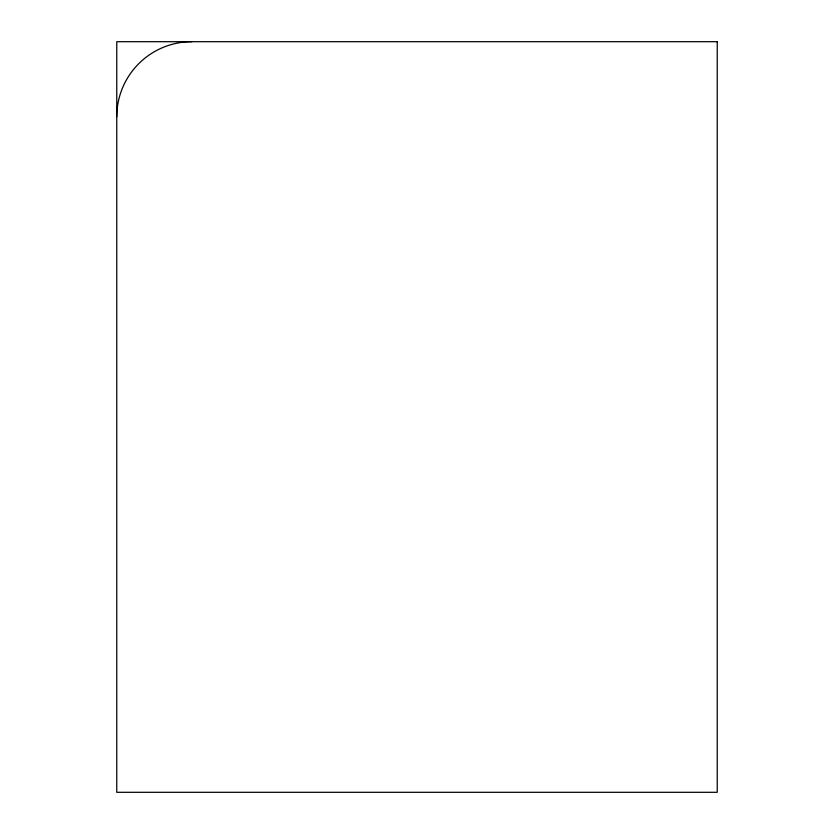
<?xml version="1.0" encoding="UTF-8"?>
<svg xmlns="http://www.w3.org/2000/svg" width="834" height="834" viewBox="0 0 834 834"><rect width="100%" height="100%" fill="white"/><g stroke="black" fill="none" stroke-linecap="round" stroke-linejoin="round"><path stroke-width="1.25" d="M116.76 116.76A75.06 75.06 0 0 1 191.82 41.7M717.24 41.7L116.76 41.7L116.76 792.3L717.24 792.3L717.24 41.7"/></g></svg>
